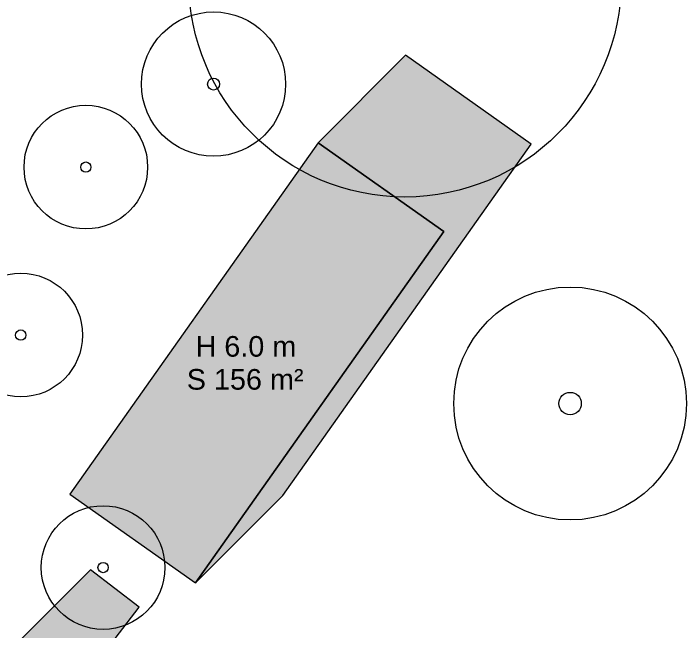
# Model space of a CAD drawing. Header units: metres. Extents: x -3 to 687, y -1 to 1371.
# Drawn here: x 37.64 to 70.32, y 263.86 to 293.84 of the extents above; entities that cross this region are included whole.
import ezdxf

# ---------------------------------------------------------------- set-up
doc = ezdxf.new("R2010")
doc.units = ezdxf.units.M
doc.header["$MEASUREMENT"] = 0
for name, color, linetype, lineweight, true_color in [('TPX_BUILDING_AREAS_TEXT', 7, 'CONTINUOUS', 0, 0x000000), ('TPX_BUILDING_HEIGHTS_TEXT', 7, 'CONTINUOUS', 0, 0x000000), ('TPX_BUILDINGS', 7, 'CONTINUOUS', 0, 0x000000), ('TPX_BUILDINGS_HATCH', 7, 'CONTINUOUS', 0, 0xf0f0f0), ('TPX_BUILDINGS_SHADOWS_HATCH', 7, 'CONTINUOUS', 0, 0x000000), ('TPX_BUILDINGS_SHADOWS_OUTLINES', 7, 'CONTINUOUS', 0, 0x000000), ('TPX_VEGETATION_TREES_INDIVIDUAL', 7, 'CONTINUOUS', 0, 0x136734)]:
    doc.layers.add(name, color=color, linetype=linetype, lineweight=lineweight, true_color=true_color)
doc.styles.add('TPX_TEXTE', font='arial.ttf')

# ---------------------------------------------------------------- blocks, each defined once
blk = doc.blocks.new('TREETR009_CR105')
at = {"layer": 'TPX_VEGETATION_TREES_INDIVIDUAL'}
for radius in [10.5, 0.875]:
    blk.add_circle((0, 0, 0.036), radius, dxfattribs=at)
blk = doc.blocks.new('TREETR005_CR057')
at = {"layer": 'TPX_VEGETATION_TREES_INDIVIDUAL'}
for radius in [5.65, 0.542]:
    blk.add_circle((0, 0, 0.036), radius, dxfattribs=at)
blk = doc.blocks.new('TREETR003_CR035')
at = {"layer": 'TPX_VEGETATION_TREES_INDIVIDUAL'}
for radius in [3.5, 0.292]:
    blk.add_circle((0, 0, 0.036), radius, dxfattribs=at)
blk = doc.blocks.new('TREETR003_CR030')
at = {"layer": 'TPX_VEGETATION_TREES_INDIVIDUAL'}
for radius in [3, 0.25]:
    blk.add_circle((0, 0, 0.036), radius, dxfattribs=at)

msp = doc.modelspace()

# ---------------------------------------------------------------- hatches: boundary and pattern name
at = {"layer": 'TPX_BUILDINGS_HATCH'}
msp.add_hatch(color=256, dxfattribs=at).paths.add_polyline_path([(52.433, 287.567), (40.388, 270.514), (46.473, 266.211), (58.528, 283.263), (52.433, 287.567)])
at = {"layer": 'TPX_BUILDINGS_SHADOWS_HATCH'}
for points in [[(58.528, 283.263), (46.473, 266.211), (50.716, 270.453), (62.77, 287.506), (56.675, 291.81), (52.433, 287.567), (58.528, 283.263)], [(39.509, 260.791), (26.789, 244.221), (31.031, 248.464), (43.752, 265.034), (41.385, 266.852), (37.143, 262.61), (39.509, 260.791)]]:
    msp.add_hatch(color=256, dxfattribs=at).paths.add_polyline_path(points)

# ---------------------------------------------------------------- linework, layer by layer
at = {"layer": 'TPX_BUILDINGS', "elevation": 0.042}
msp.add_lwpolyline([(52.433, 287.567), (40.388, 270.514), (46.473, 266.211), (58.528, 283.263)], close=True, dxfattribs=at)
at = {"layer": 'TPX_BUILDINGS_SHADOWS_OUTLINES', "elevation": 0.039}
for points in [[(58.528, 283.263), (46.473, 266.211), (50.716, 270.453), (62.77, 287.506), (56.675, 291.81), (52.433, 287.567)], [(39.509, 260.791), (26.789, 244.221), (31.031, 248.464), (43.752, 265.034), (41.385, 266.852), (37.143, 262.61)]]:
    msp.add_lwpolyline(points, close=True, dxfattribs=at)

# ---------------------------------------------------------------- block references
at = {"layer": 'TPX_VEGETATION_TREES_INDIVIDUAL'}
for name, p in [('TREETR009_CR105', (56.649, 295.435, 0.036)), ('TREETR003_CR035', (47.357, 290.414, 0.036)), ('TREETR003_CR030', (41.156, 286.386, 0.036)), ('TREETR003_CR030', (37.996, 278.24, 0.036)), ('TREETR005_CR057', (64.668, 274.917, 0.036)), ('TREETR003_CR030', (41.995, 266.96, 0.036))]:
    msp.add_blockref(name, p, dxfattribs=at)

# ---------------------------------------------------------------- texts
at = {"layer": 'TPX_BUILDING_AREAS_TEXT', "style": 'TPX_TEXTE'}
msp.add_text('S 156 m²', height=1, dxfattribs=at).set_placement((46.057, 275.59, 0.045))
at = {"layer": 'TPX_BUILDING_HEIGHTS_TEXT', "style": 'TPX_TEXTE'}
msp.add_text('H 6.0 m', height=1, dxfattribs=at).set_placement((46.482, 277.19, 0.045))

doc.saveas('drawing.dxf')
